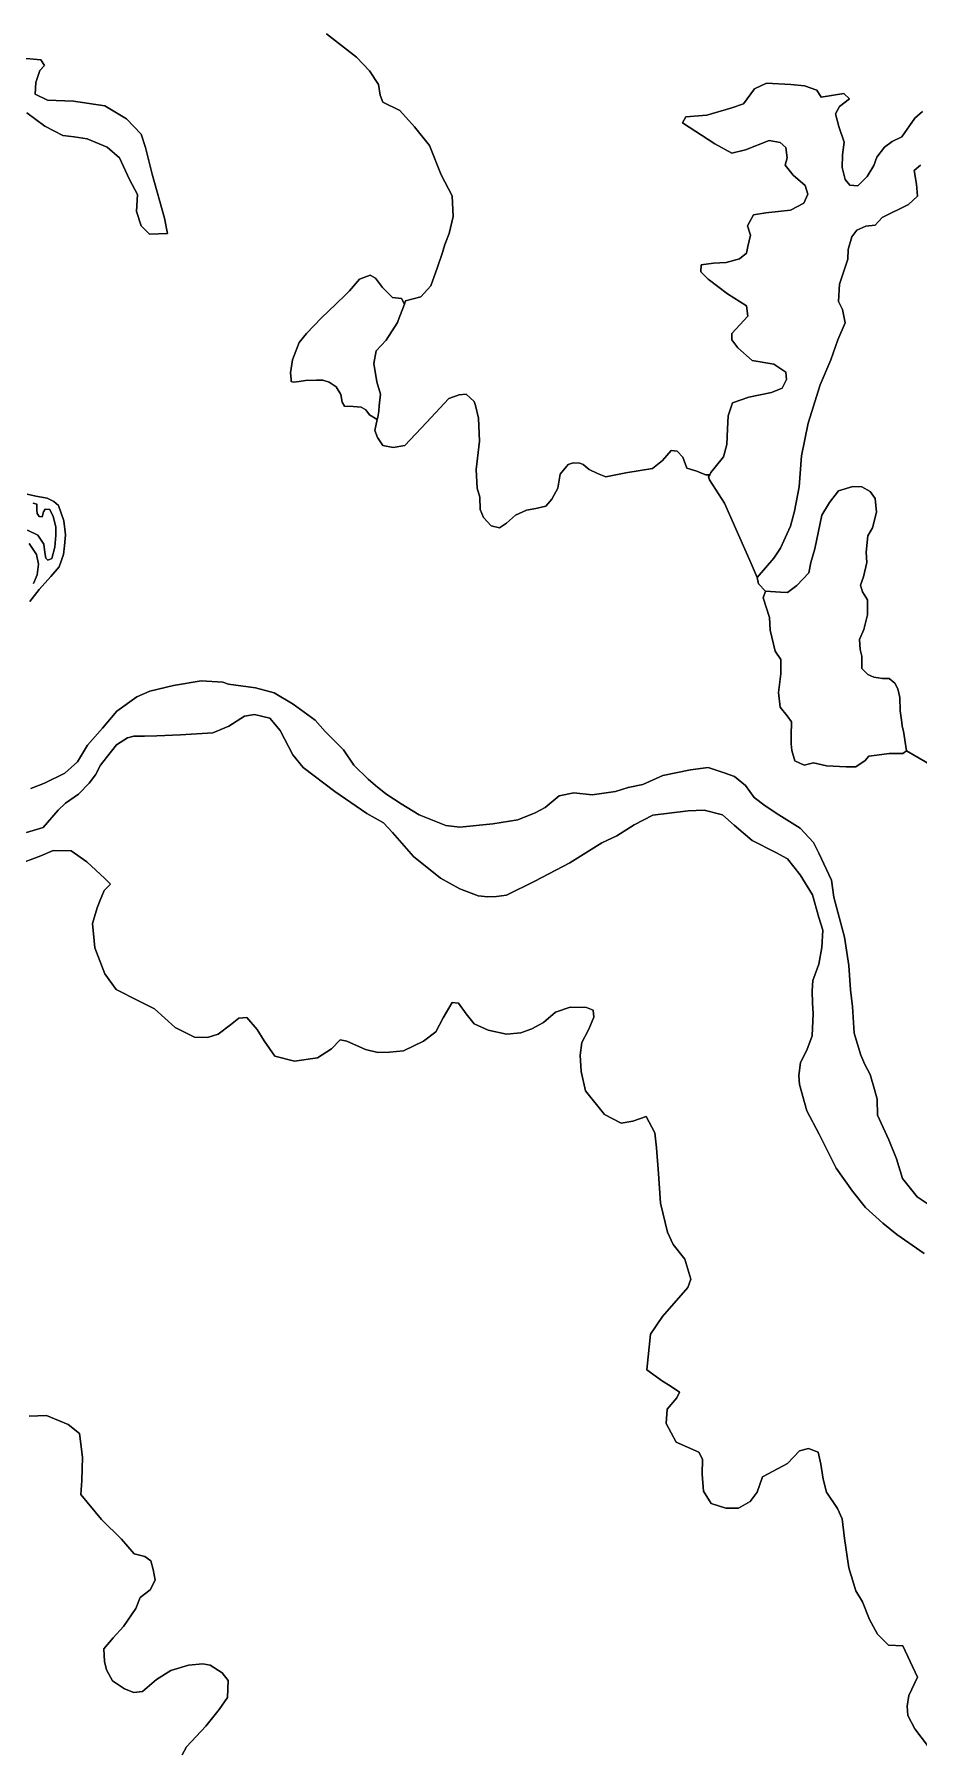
# Model space of a CAD drawing. Header units: inches. Extents: x 288635 to 1232953, y 676945 to 1655780.
# Drawn here: x 404203 to 419822, y 1217682 to 1248044 of the extents above; entities that cross this region are included whole.
import ezdxf

# ---------------------------------------------------------------- set-up
doc = ezdxf.new("R2010")
doc.units = ezdxf.units.IN
doc.header["$MEASUREMENT"] = 0

msp = doc.modelspace()

# ---------------------------------------------------------------- linework, layer by layer
at = {"color": 1}
for points in [[(409362.5513, 1248056.3514), (409895.1057, 1247642.5423), (410120.5312, 1247398.0668), (410282.4565, 1247159.9413), (410311.0315, 1246969.4409), (410355.4816, 1246845.6157), (410660.2822, 1246699.5654), (410920.6328, 1246413.8148), (411180.9833, 1246083.6141), (411390.5337, 1245562.9131), (411584.2091, 1245194.6124), (411603.2591, 1244829.4866), (411527.5547, 1244526.7904), (411455.4477, 1244333.4463), (411421.5087, 1244234.9724), (411409.4543, 1244193.9352), (411317.884, 1243916.1764), (411266.8143, 1243770.6926), (411205.4308, 1243603.4756), (411031.8638, 1243406.6252), (410758.8133, 1243336.775), (410738.3323, 1243282.0572), (410690.339, 1243379.4259), (410531.5886, 1243395.301), (410354.3175, 1243575.218), (410229.963, 1243736.6142), (410134.7129, 1243789.5309), (409944.2125, 1243723.385), (409770.2411, 1243517.1902), (409701.0892, 1243443.4281), (409525.7671, 1243282.1318), (409273.3034, 1243036.681), (409010.2314, 1242760.2997), (408877.9395, 1242604.1952), (408761.5226, 1242297.2779), (408727.1267, 1242067.09), (408736.8378, 1241954.4411), (408740.3559, 1241913.6313), (408782.6893, 1241900.4022), (408880.5853, 1241913.6313), (408991.7106, 1241929.5064), (409184.8568, 1241934.7981), (409301.2737, 1241937.4439), (409409.7531, 1241900.4022), (409534.1075, 1241818.3812), (409616.1285, 1241683.4434), (409642.5869, 1241551.1515), (409679.6286, 1241477.068), (409833.0872, 1241474.4221), (409978.6084, 1241458.5471), (410057.9835, 1241410.922), (410121.4837, 1241323.6093), (410259.8915, 1241243.817), (410215.7813, 1241050.6646), (410266.5814, 1240923.6644), (410358.0216, 1240786.5041), (410540.902, 1240750.944), (410749.1824, 1240786.5041), (411130.1832, 1241187.8249), (411526.424, 1241614.5458), (411709.3043, 1241675.5059), (411831.2246, 1241690.7459), (411971.4714, 1241557.8171), (411993.6791, 1241492.308), (412049.5592, 1241268.7876), (412064.7992, 1240857.3067), (412008.9191, 1240359.4657), (412024.1591, 1240029.2651), (412069.8792, 1239871.7848), (412074.9592, 1239653.3443), (412135.9194, 1239511.104), (412273.0796, 1239363.7837), (412420.3999, 1239328.2237), (412542.3202, 1239414.5839), (412699.8005, 1239551.7441), (412897.9209, 1239643.1843), (413060.4812, 1239673.6644), (413238.2816, 1239714.3045), (413344.9618, 1239836.2247), (413446.562, 1240029.2651), (413492.2821, 1240278.1856), (413634.5224, 1240445.8259), (413720.8825, 1240476.306), (413837.7228, 1240471.226), (413898.6829, 1240445.8259), (414005.3631, 1240359.4657), (414147.6034, 1240288.3456), (414300.0037, 1240227.3855), (414650.5244, 1240298.5056), (415122.9653, 1240379.7858), (415300.7657, 1240516.9461), (415453.166, 1240694.7464), (415554.7662, 1240684.5864), (415656.3664, 1240577.9062), (415726.8339, 1240380.6289), (415906.2947, 1240331.9181), (415987.6254, 1240293.6373), (416063.8255, 1240263.1572), (416132.2297, 1240265.266), (416111.9445, 1240227.7383), (416130.9946, 1240176.9382), (416390.5436, 1239765.9484), (416863.9861, 1238698.9521), (416972.4872, 1238454.4234), (416996.2014, 1238341.781), (417114.9467, 1238212.2407), (417074.3066, 1238095.4005), (417186.0668, 1237744.8798), (417201.3068, 1237521.3593), (417287.667, 1237150.5186), (417389.2672, 1237003.1983), (417389.2672, 1236749.1978), (417348.6271, 1236418.9971), (417379.1072, 1236159.9166), (417501.0274, 1236007.5163), (417577.2276, 1235905.9161), (417572.1476, 1235662.0756), (417572.1476, 1235514.7553), (417582.3076, 1235397.9151), (417638.1877, 1235215.0347), (417800.748, 1235138.8345), (417963.3084, 1235179.4746), (418196.9888, 1235128.6745), (418542.4295, 1235108.3545), (418715.1499, 1235108.3545), (418877.7102, 1235220.1147), (418943.7503, 1235296.3149), (419085.9906, 1235316.6349), (419304.4311, 1235342.035), (419543.1915, 1235342.035), (419609.2317, 1235392.8351), (420057.0663, 1235131.0558)], [(419891.1722, 1246684.2865), (419757.822, 1246563.6363), (419526.0465, 1246233.4356), (419357.7712, 1246154.0605), (419218.0709, 1246052.4603), (419085.9906, 1245874.6599), (419030.1105, 1245727.3396), (418913.2703, 1245534.2992), (418750.7099, 1245371.7389), (418608.4697, 1245381.8989), (418522.1095, 1245478.4191), (418471.3094, 1245691.7795), (418476.3894, 1245915.3), (418506.8695, 1246138.8204), (418415.4293, 1246418.221), (418354.4692, 1246641.7414), (418425.5893, 1246768.7417), (418603.3897, 1246905.902), (418501.7894, 1246997.3422), (418100.4686, 1246936.382), (418024.2685, 1247058.3023), (417805.8281, 1247134.5024), (417567.0676, 1247159.9025), (417135.2667, 1247185.3025), (416921.9063, 1247083.7023), (416728.8659, 1246819.5418), (416520.5855, 1246748.4217), (416078.6246, 1246616.3414), (415707.7839, 1246590.9413), (415653.4963, 1246484.6302), (416220.8649, 1246108.3404), (416525.6655, 1245945.7801), (416764.426, 1246006.7402), (417180.9868, 1246169.3005), (417379.1072, 1246133.7404), (417475.6274, 1246047.3803), (417501.0274, 1245864.4999), (417465.4674, 1245732.4196), (417607.7077, 1245559.6993), (417815.9881, 1245376.8189), (417866.7882, 1245224.4186), (417795.668, 1245061.8583), (417561.9876, 1244939.938), (417123.8367, 1244895.488), (416907.9363, 1244857.3879), (416799.986, 1244660.5375), (416850.7861, 1244495.4372), (416806.3361, 1244298.5868), (416780.936, 1244177.9365), (416660.2858, 1244082.6863), (416425.3353, 1244012.8362), (416196.7348, 1244006.4862), (415980.8344, 1243974.7361), (415974.4844, 1243847.7359), (416107.8347, 1243720.7356), (416444.3853, 1243460.3851), (416780.936, 1243250.8347), (416806.3361, 1243066.6843), (416520.5855, 1242761.8837), (416520.5855, 1242647.5835), (416628.5357, 1242507.8832), (416882.5362, 1242285.6327), (417263.537, 1242222.1326), (417479.4374, 1242076.0823), (417485.7874, 1241949.0821), (417409.5873, 1241796.6818), (417225.4369, 1241720.4816), (416825.3861, 1241637.9314), (416533.2855, 1241536.3312), (416457.0854, 1241307.7308), (416444.3853, 1241079.1303), (416431.6853, 1240799.7298), (416374.5352, 1240583.8293), (416231.3088, 1240403.2015), (416154.2779, 1240306.0551), (416132.2297, 1240265.266), (416063.8255, 1240263.1572), (415987.6254, 1240293.6373), (415906.2947, 1240331.9181), (415726.8339, 1240380.6289), (415656.3664, 1240577.9062), (415554.7662, 1240684.5864), (415453.166, 1240694.7464), (415300.7657, 1240516.9461), (415122.9653, 1240379.7858), (414650.5244, 1240298.5056), (414300.0037, 1240227.3855), (414147.6034, 1240288.3456), (414005.3631, 1240359.4657), (413898.6829, 1240445.8259), (413837.7228, 1240471.226), (413720.8825, 1240476.306), (413634.5224, 1240445.8259), (413492.2821, 1240278.1856), (413446.562, 1240029.2651), (413344.9618, 1239836.2247), (413238.2816, 1239714.3045), (413060.4812, 1239673.6644), (412897.9209, 1239643.1843), (412699.8005, 1239551.7441), (412542.3202, 1239414.5839), (412420.3999, 1239328.2237), (412273.0796, 1239363.7837), (412135.9194, 1239511.104), (412074.9592, 1239653.3443), (412069.8792, 1239871.7848), (412024.1591, 1240029.2651), (412008.9191, 1240359.4657), (412064.7992, 1240857.3067), (412049.5592, 1241268.7876), (411993.6791, 1241492.308), (411971.4714, 1241557.8171), (411831.2246, 1241690.7459), (411709.3043, 1241675.5059), (411526.424, 1241614.5458), (411130.1832, 1241187.8249), (410749.1824, 1240786.5041), (410540.902, 1240750.944), (410358.0216, 1240786.5041), (410266.5814, 1240923.6644), (410215.7813, 1241050.6646), (410259.8915, 1241243.817), (410269.0528, 1241283.9332), (410286.9015, 1241391.0253), (410296.2927, 1241483.3724), (410317.3816, 1241690.7459), (410251.3414, 1241909.1863), (410200.5413, 1242229.227), (410241.1814, 1242452.7474), (410418.9818, 1242645.7878), (410616.9963, 1242957.8909), (410628.8007, 1242989.4281), (410738.3323, 1243282.0572), (410758.8133, 1243336.775), (411031.8638, 1243406.6252), (411205.4308, 1243603.4756), (411266.8143, 1243770.6926), (411317.884, 1243916.1764), (411409.4543, 1244193.9352), (411421.5087, 1244234.9724), (411455.4477, 1244333.4463), (411527.5547, 1244526.7904), (411603.2591, 1244829.4866), (411584.2091, 1245194.6124), (411390.5337, 1245562.9131), (411180.9833, 1246083.6141), (410920.6328, 1246413.8148), (410660.2822, 1246699.5654), (410355.4816, 1246845.6157), (410311.0315, 1246969.4409), (410282.4565, 1247159.9413), (410120.5312, 1247398.0668), (409895.1057, 1247642.5423), (409362.5513, 1248056.3514)], [(403859.6206, 1247634.5365), (404316.8215, 1247596.4364), (404380.3216, 1247494.8362), (404297.7715, 1247405.936), (404227.9213, 1247196.3856), (404215.2213, 1246986.8352), (404437.4718, 1246885.235), (404894.6727, 1246866.185), (405447.1238, 1246783.6348), (405828.1245, 1246555.0343), (406088.4751, 1246281.9838), (406164.6752, 1246047.0333), (406285.3254, 1245577.1324), (406501.2259, 1244796.0808), (406552.026, 1244529.3803), (406234.5253, 1244516.6803), (406088.4751, 1244662.7306), (406005.9249, 1244916.7311), (406024.9749, 1245215.1817), (405885.2746, 1245481.8822), (405707.4743, 1245862.883), (405491.5739, 1246053.3833), (405135.9731, 1246199.4336), (404907.3727, 1246237.5337), (404704.1723, 1246256.5837), (404386.6717, 1246421.6841), (404069.171, 1246656.6345)], [(404069.171, 1246656.6345), (404386.6717, 1246421.6841), (404704.1723, 1246256.5837), (404907.3727, 1246237.5337), (405135.9731, 1246199.4336), (405491.5739, 1246053.3833), (405707.4743, 1245862.883), (405885.2746, 1245481.8822), (406024.9749, 1245215.1817), (406005.9249, 1244916.7311), (406088.4751, 1244662.7306), (406234.5253, 1244516.6803), (406552.026, 1244529.3803), (406501.2259, 1244796.0808), (406285.3254, 1245577.1324), (406164.6752, 1246047.0333), (406088.4751, 1246281.9838), (405828.1245, 1246555.0343), (405447.1238, 1246783.6348), (404894.6727, 1246866.185), (404437.4718, 1246885.235), (404215.2213, 1246986.8352), (404227.9213, 1247196.3856), (404297.7715, 1247405.936), (404380.3216, 1247494.8362), (404316.8215, 1247596.4364), (403859.6206, 1247634.5365)], [(419854.3422, 1245733.0546), (419742.5819, 1245641.6144), (419783.222, 1245397.774), (419803.5421, 1245184.4135), (419640.9817, 1245042.1732), (419178.7008, 1244808.4928), (419056.7806, 1244676.4125), (418889.1402, 1244656.0925), (418731.6599, 1244584.9723), (418645.2997, 1244468.1321), (418579.2596, 1244244.6116), (418569.0996, 1244071.8913), (418421.7793, 1243629.9304), (418406.5393, 1243325.1298), (418477.6594, 1243182.8895), (418523.3795, 1242949.2091), (418396.3792, 1242649.4885), (418274.459, 1242293.8877), (418081.4186, 1241857.0069), (417873.1382, 1241176.2855), (417756.298, 1240602.2444), (417710.5779, 1240053.6033), (417629.2977, 1239621.8024), (417561.4495, 1239358.0278), (417382.2822, 1238971.7022), (417267.4503, 1238795.0377), (416972.4872, 1238454.4234), (416863.9861, 1238698.9521), (416390.5436, 1239765.9484), (416130.9946, 1240176.9382), (416111.9445, 1240227.7383), (416132.2297, 1240265.266), (416154.2779, 1240306.0551), (416231.3088, 1240403.2015), (416374.5352, 1240583.8293), (416431.6853, 1240799.7298), (416444.3853, 1241079.1303), (416457.0854, 1241307.7308), (416533.2855, 1241536.3312), (416825.3861, 1241637.9314), (417225.4369, 1241720.4816), (417409.5873, 1241796.6818), (417485.7874, 1241949.0821), (417479.4374, 1242076.0823), (417263.537, 1242222.1326), (416882.5362, 1242285.6327), (416628.5357, 1242507.8832), (416520.5855, 1242647.5835), (416520.5855, 1242761.8837), (416806.3361, 1243066.6843), (416780.936, 1243250.8347), (416444.3853, 1243460.3851), (416107.8347, 1243720.7356), (415974.4844, 1243847.7359), (415980.8344, 1243974.7361), (416196.7348, 1244006.4862), (416425.3353, 1244012.8362), (416660.2858, 1244082.6863), (416780.936, 1244177.9365), (416806.3361, 1244298.5868), (416850.7861, 1244495.4372), (416799.986, 1244660.5375), (416907.9363, 1244857.3879), (417123.8367, 1244895.488), (417561.9876, 1244939.938), (417795.668, 1245061.8583), (417866.7882, 1245224.4186), (417815.9881, 1245376.8189), (417607.7077, 1245559.6993), (417465.4674, 1245732.4196), (417501.0274, 1245864.4999), (417475.6274, 1246047.3803), (417379.1072, 1246133.7404), (417180.9868, 1246169.3005), (416764.426, 1246006.7402), (416525.6655, 1245945.7801), (416220.8649, 1246108.3404), (415653.4963, 1246484.6302), (415707.7839, 1246590.9413), (416078.6246, 1246616.3414), (416520.5855, 1246748.4217), (416728.8659, 1246819.5418), (416921.9063, 1247083.7023), (417135.2667, 1247185.3025), (417567.0676, 1247159.9025), (417805.8281, 1247134.5024), (418024.2685, 1247058.3023), (418100.4686, 1246936.382), (418501.7894, 1246997.3422), (418603.3897, 1246905.902), (418425.5893, 1246768.7417), (418354.4692, 1246641.7414), (418415.4293, 1246418.221), (418506.8695, 1246138.8204), (418476.3894, 1245915.3), (418471.3094, 1245691.7795), (418522.1095, 1245478.4191), (418608.4697, 1245381.8989), (418750.7099, 1245371.7389), (418913.2703, 1245534.2992), (419030.1105, 1245727.3396), (419085.9906, 1245874.6599), (419218.0709, 1246052.4603), (419357.7712, 1246154.0605), (419526.0465, 1246233.4356), (419757.822, 1246563.6363), (419891.1722, 1246684.2865)], [(420057.0663, 1235131.0558), (419609.2317, 1235392.8351), (419555.1125, 1235738.4156), (419531.4187, 1235827.4396), (419523.5495, 1235893.0168), (419497.0408, 1236096.2499), (419492.3914, 1236332.6369), (419456.8314, 1236485.0372), (419400.9512, 1236586.6374), (419304.4311, 1236667.9176), (419182.5108, 1236667.9176), (419030.1105, 1236693.3177), (418923.4303, 1236739.0377), (418816.7501, 1236845.718), (418821.8301, 1237064.1584), (418791.35, 1237180.9986), (418776.11, 1237358.799), (418852.3101, 1237536.5993), (418918.3503, 1237790.5999), (418918.3503, 1238059.8404), (418831.9901, 1238197.0007), (418796.43, 1238318.9209), (418847.2301, 1238466.2412), (418908.1903, 1238720.2417), (418898.0302, 1238898.0421), (418922.2381, 1239190.3161), (419005.9026, 1239327.7649), (419077.3403, 1239605.578), (419052.5182, 1239847.7816), (418967.8026, 1239970.0687), (418821.7523, 1240052.6189), (418663.002, 1240058.9689), (418409.0014, 1239982.7687), (418250.2511, 1239779.5683), (418110.5508, 1239550.9679), (417989.9006, 1238960.4167), (417920.0505, 1238719.1162), (417883.7471, 1238533.0611), (417673.7478, 1238308.7609), (417506.1075, 1238186.8406), (417379.9689, 1238195.0314), (417114.9467, 1238212.2407), (416996.2014, 1238341.781), (416972.4872, 1238454.4234), (417267.4503, 1238795.0377), (417382.2822, 1238971.7022), (417561.4495, 1239358.0278), (417629.2977, 1239621.8024), (417710.5779, 1240053.6033), (417756.298, 1240602.2444), (417873.1382, 1241176.2855), (418081.4186, 1241857.0069), (418274.459, 1242293.8877), (418396.3792, 1242649.4885), (418523.3795, 1242949.2091), (418477.6594, 1243182.8895), (418406.5393, 1243325.1298), (418421.7793, 1243629.9304), (418569.0996, 1244071.8913), (418579.2596, 1244244.6116), (418645.2997, 1244468.1321), (418731.6599, 1244584.9723), (418889.1402, 1244656.0925), (419056.7806, 1244676.4125), (419178.7008, 1244808.4928), (419640.9817, 1245042.1732), (419803.5421, 1245184.4135), (419783.222, 1245397.774), (419742.5819, 1245641.6144), (419854.3422, 1245733.0546)], [(404073.5629, 1239925.6125), (404228.0799, 1239887.5124), (404429.1636, 1239855.7623), (404549.8139, 1239794.3789), (404628.1307, 1239724.5287), (404721.2642, 1239451.4782), (404753.0143, 1239205.9444), (404738.1976, 1239011.2106), (404714.9142, 1238858.8103), (404644.0057, 1238641.8516), (404491.6054, 1238467.2262), (404288.405, 1238241.8008), (404123.3047, 1238029.0753)], [(404123.3047, 1238029.0753), (404288.405, 1238241.8008), (404491.6054, 1238467.2262), (404644.0057, 1238641.8516), (404714.9142, 1238858.8103), (404738.1976, 1239011.2106), (404753.0143, 1239205.9444), (404721.2642, 1239451.4782), (404628.1307, 1239724.5287), (404549.8139, 1239794.3789), (404429.1636, 1239855.7623), (404228.0799, 1239887.5124), (404073.5629, 1239925.6125)], [(404079.9129, 1239288.4945), (404261.9466, 1239197.4777), (404372.0135, 1239038.7274), (404388.9469, 1238892.6771), (404405.8803, 1238795.3102), (404441.8637, 1238761.4435), (404511.7138, 1238786.8435), (404564.6306, 1238985.8106), (404583.6806, 1239201.711), (404583.6806, 1239349.878), (404534.9972, 1239531.9117), (404473.6137, 1239650.4452), (404395.2969, 1239658.9119), (404365.6635, 1239610.2285), (404342.3801, 1239523.445), (404287.3467, 1239529.795), (404255.5966, 1239584.8284), (404245.0133, 1239646.2119), (404245.0133, 1239745.6954), (404181.5131, 1239762.6288)], [(404181.5131, 1239762.6288), (404245.0133, 1239745.6954), (404245.0133, 1239646.2119), (404255.5966, 1239584.8284), (404287.3467, 1239529.795), (404342.3801, 1239523.445), (404365.6635, 1239610.2285), (404395.2969, 1239658.9119), (404473.6137, 1239650.4452), (404534.9972, 1239531.9117), (404583.6806, 1239349.878), (404583.6806, 1239201.711), (404564.6306, 1238985.8106), (404511.7138, 1238786.8435), (404441.8637, 1238761.4435), (404405.8803, 1238795.3102), (404388.9469, 1238892.6771), (404372.0135, 1239038.7274), (404261.9466, 1239197.4777), (404079.9129, 1239288.4945)], [(404189.9798, 1238346.576), (404253.4799, 1238502.1513), (404275.705, 1238686.3016), (404242.8966, 1238856.6937), (404109.5463, 1239053.544)], [(404109.5463, 1239053.544), (404242.8966, 1238856.6937), (404275.705, 1238686.3016), (404253.4799, 1238502.1513), (404189.9798, 1238346.576)], [(404140.5908, 1234724.9521), (404381.8913, 1234822.3189), (404741.7254, 1234995.8859), (404966.0925, 1235194.853), (405139.6595, 1235491.1869), (405406.36, 1235791.7542), (405660.3605, 1236092.3215), (406011.7279, 1236342.0886), (406240.3284, 1236443.6888), (406663.6625, 1236545.289), (407150.4969, 1236625.7225), (407531.4976, 1236605.4025), (407633.0978, 1236569.8424), (408110.6188, 1236503.8023), (408440.8194, 1236417.4421), (408776.1001, 1236214.2417), (409162.1809, 1235934.8411), (409339.9812, 1235731.6407), (409665.1019, 1235406.5201), (409847.9822, 1235137.2795), (410101.9828, 1234893.4391), (410228.983, 1234776.5988), (410411.8634, 1234634.3585), (410681.1039, 1234456.5582), (411001.1446, 1234263.5178), (411473.5855, 1234070.4774), (411717.426, 1234045.0774), (412301.6272, 1234100.9575), (412743.588, 1234172.0776), (413048.3886, 1234293.9979), (413226.189, 1234390.5181), (413475.1095, 1234593.7185), (413734.19, 1234649.5986), (414054.2307, 1234614.0385), (414465.7115, 1234674.9986), (414694.3119, 1234741.0388), (414953.3925, 1234796.9189), (415303.9132, 1234954.3992), (415791.5941, 1235055.9994), (416106.5548, 1235096.6395), (416385.9553, 1235000.1193), (416568.8357, 1234939.1592), (416761.8761, 1234781.6788), (416919.3564, 1234568.3184), (417112.3968, 1234420.9981), (417351.1573, 1234263.5178), (417727.078, 1234024.7573), (417965.8385, 1233770.7568), (418062.3587, 1233582.7964), (418280.7991, 1233105.2755), (418326.5192, 1232805.5549), (418514.4796, 1232099.4335), (418590.6797, 1231601.5925), (418616.0798, 1231169.7916), (418651.6399, 1230875.151), (418682.1199, 1230402.7101), (418798.9601, 1230016.6293), (418870.0803, 1229848.989), (418966.6005, 1229676.2686), (419042.8006, 1229412.1081), (419088.5207, 1229239.3878), (419098.6807, 1228954.9072), (419296.8011, 1228523.1063), (419433.9614, 1228187.8257), (419535.5616, 1227837.3049), (419794.6421, 1227517.2643), (420079.1227, 1227324.2239)], [(420079.1227, 1227324.2239), (419794.6421, 1227517.2643), (419535.5616, 1227837.3049), (419433.9614, 1228187.8257), (419296.8011, 1228523.1063), (419098.6807, 1228954.9072), (419088.5207, 1229239.3878), (419042.8006, 1229412.1081), (418966.6005, 1229676.2686), (418870.0803, 1229848.989), (418798.9601, 1230016.6293), (418682.1199, 1230402.7101), (418651.6399, 1230875.151), (418616.0798, 1231169.7916), (418590.6797, 1231601.5925), (418514.4796, 1232099.4335), (418326.5192, 1232805.5549), (418280.7991, 1233105.2755), (418062.3587, 1233582.7964), (417965.8385, 1233770.7568), (417727.078, 1234024.7573), (417351.1573, 1234263.5178), (417112.3968, 1234420.9981), (416919.3564, 1234568.3184), (416761.8761, 1234781.6788), (416568.8357, 1234939.1592), (416385.9553, 1235000.1193), (416106.5548, 1235096.6395), (415791.5941, 1235055.9994), (415303.9132, 1234954.3992), (414953.3925, 1234796.9189), (414694.3119, 1234741.0388), (414465.7115, 1234674.9986), (414054.2307, 1234614.0385), (413734.19, 1234649.5986), (413475.1095, 1234593.7185), (413226.189, 1234390.5181), (413048.3886, 1234293.9979), (412743.588, 1234172.0776), (412301.6272, 1234100.9575), (411717.426, 1234045.0774), (411473.5855, 1234070.4774), (411001.1446, 1234263.5178), (410681.1039, 1234456.5582), (410411.8634, 1234634.3585), (410228.983, 1234776.5988), (410101.9828, 1234893.4391), (409847.9822, 1235137.2795), (409665.1019, 1235406.5201), (409339.9812, 1235731.6407), (409162.1809, 1235934.8411), (408776.1001, 1236214.2417), (408440.8194, 1236417.4421), (408110.6188, 1236503.8023), (407633.0978, 1236569.8424), (407531.4976, 1236605.4025), (407150.4969, 1236625.7225), (406663.6625, 1236545.289), (406240.3284, 1236443.6888), (406011.7279, 1236342.0886), (405660.3605, 1236092.3215), (405406.36, 1235791.7542), (405139.6595, 1235491.1869), (404966.0925, 1235194.853), (404741.7254, 1234995.8859), (404381.8913, 1234822.3189), (404140.5908, 1234724.9521)], [(419921.6424, 1226511.4223), (419439.0414, 1226851.783), (419190.1209, 1227049.9034), (418885.3203, 1227324.2239), (418656.7199, 1227613.7845), (418367.1593, 1228020.1853), (418067.4387, 1228619.6265), (417848.9982, 1229031.1073), (417716.918, 1229498.4683), (417706.758, 1229655.9486), (417737.238, 1229889.6291), (417848.9982, 1230102.9895), (417940.4384, 1230356.99), (417960.7585, 1230753.2308), (417945.5184, 1230936.1111), (417940.4384, 1231154.5516), (417955.6785, 1231332.3519), (418057.2787, 1231621.9125), (418113.1588, 1231916.5531), (418128.3988, 1232221.3537), (418057.2787, 1232449.9542), (417945.5184, 1232846.195), (417732.158, 1233201.7957), (417503.5576, 1233486.2762), (417300.3572, 1233598.0365), (416883.7963, 1233806.3169), (416563.7557, 1234080.6374), (416360.5553, 1234258.4378), (416035.4346, 1234344.798), (415750.9541, 1234329.5579), (415126.1128, 1234253.3578), (414795.9121, 1234085.7174), (414491.1115, 1233887.5971), (414226.951, 1233765.6768), (413663.0699, 1233415.1561), (413043.3086, 1233090.0355), (412540.3876, 1232841.115), (412367.6673, 1232820.7949), (412210.187, 1232810.6349), (412042.5466, 1232830.9549), (411717.426, 1232952.8752), (411377.0653, 1233140.8356), (410899.5443, 1233526.9163), (410528.7036, 1233948.5572), (410371.2233, 1234121.2775), (410076.5827, 1234283.8378), (409512.7016, 1234674.9986), (408953.9005, 1235096.6395), (408771.0201, 1235320.1599), (408547.4996, 1235751.9608), (408364.6193, 1235965.3212), (408090.2987, 1236031.3613), (407912.4984, 1236000.8813), (407637.3312, 1235825.6209), (407353.6973, 1235711.3207), (406786.4295, 1235673.2206), (406367.3286, 1235656.2873), (406147.1948, 1235652.0539), (405960.9278, 1235647.8206), (405850.8609, 1235618.1872), (405656.1272, 1235499.6536), (405478.3268, 1235271.0532), (405372.4933, 1235139.8196), (405283.5931, 1234966.2525), (405173.5262, 1234822.3189), (404983.0258, 1234627.5852), (404754.4254, 1234466.7182), (404622.0749, 1234343.3406), (404360.7246, 1234034.9173), (404064.3907, 1233950.2505)], [(404064.3907, 1233950.2505), (404360.7246, 1234034.9173), (404622.0749, 1234343.3406), (404754.4254, 1234466.7182), (404983.0258, 1234627.5852), (405173.5262, 1234822.3189), (405283.5931, 1234966.2525), (405372.4933, 1235139.8196), (405478.3268, 1235271.0532), (405656.1272, 1235499.6536), (405850.8609, 1235618.1872), (405960.9278, 1235647.8206), (406147.1948, 1235652.0539), (406367.3286, 1235656.2873), (406786.4295, 1235673.2206), (407353.6973, 1235711.3207), (407637.3312, 1235825.6209), (407912.4984, 1236000.8813), (408090.2987, 1236031.3613), (408364.6193, 1235965.3212), (408547.4996, 1235751.9608), (408771.0201, 1235320.1599), (408953.9005, 1235096.6395), (409512.7016, 1234674.9986), (410076.5827, 1234283.8378), (410371.2233, 1234121.2775), (410528.7036, 1233948.5572), (410899.5443, 1233526.9163), (411377.0653, 1233140.8356), (411717.426, 1232952.8752), (412042.5466, 1232830.9549), (412210.187, 1232810.6349), (412367.6673, 1232820.7949), (412540.3876, 1232841.115), (413043.3086, 1233090.0355), (413663.0699, 1233415.1561), (414226.951, 1233765.6768), (414491.1115, 1233887.5971), (414795.9121, 1234085.7174), (415126.1128, 1234253.3578), (415750.9541, 1234329.5579), (416035.4346, 1234344.798), (416360.5553, 1234258.4378), (416563.7557, 1234080.6374), (416883.7963, 1233806.3169), (417300.3572, 1233598.0365), (417503.5576, 1233486.2762), (417732.158, 1233201.7957), (417945.5184, 1232846.195), (418057.2787, 1232449.9542), (418128.3988, 1232221.3537), (418113.1588, 1231916.5531), (418057.2787, 1231621.9125), (417955.6785, 1231332.3519), (417940.4384, 1231154.5516), (417945.5184, 1230936.1111), (417960.7585, 1230753.2308), (417940.4384, 1230356.99), (417848.9982, 1230102.9895), (417737.238, 1229889.6291), (417706.758, 1229655.9486), (417716.918, 1229498.4683), (417848.9982, 1229031.1073), (418067.4387, 1228619.6265), (418367.1593, 1228020.1853), (418656.7199, 1227613.7845), (418885.3203, 1227324.2239), (419190.1209, 1227049.9034), (419439.0414, 1226851.783), (419921.6424, 1226511.4223)], [(403876.6383, 1233371.347), (404320.2416, 1233535.2543), (404537.0396, 1233631.6975), (404851.2804, 1233627.2348), (404854.5402, 1233625.3475), (405127.5908, 1233428.4971), (405445.0914, 1233136.3965), (405546.6916, 1233034.7963), (405438.7414, 1232926.8461), (405364.276, 1232752.2862), (405311.7411, 1232615.6954), (405229.191, 1232342.6449), (405273.6411, 1231910.844), (405445.0914, 1231453.6431), (405648.2918, 1231174.2426), (406041.9926, 1230977.3922), (406327.7432, 1230837.6919), (406689.6939, 1230507.4912), (407032.5946, 1230336.0409), (407261.195, 1230329.6909), (407451.6954, 1230386.841), (407667.5958, 1230551.9413), (407813.6461, 1230672.5916), (407953.3464, 1230678.9416), (408138.763, 1230470.8136), (408264.497, 1230272.5408), (408448.6474, 1229999.4902), (408797.8981, 1229910.59), (409204.2989, 1229967.7401), (409451.9494, 1230126.4905), (409604.3497, 1230285.2408), (409725, 1230266.1907), (410054.8676, 1230118.8419), (410272.6886, 1230062.9903), (410479.064, 1230070.9279), (410725.127, 1230094.7404), (411074.3777, 1230261.4282), (411296.6281, 1230428.1161), (411423.6284, 1230674.1791), (411582.3787, 1230944.0546), (411693.5039, 1230936.1171), (411828.4417, 1230745.6167), (411971.3169, 1230570.9914), (412217.3799, 1230459.8661), (412542.8181, 1230388.4285), (412796.8186, 1230412.241), (412987.319, 1230483.6787), (413193.6944, 1230594.8039), (413408.0073, 1230777.3668), (413669.9453, 1230864.6794), (413955.6959, 1230856.7419), (414074.7587, 1230809.1168), (414082.6962, 1230690.0541), (413995.3835, 1230475.7412), (413876.3208, 1230237.6157), (413844.5707, 1230015.3652), (413860.4457, 1229729.6147), (413939.8209, 1229388.3015), (414273.1966, 1228967.6131), (414566.8846, 1228816.8003), (414773.2601, 1228848.5504), (415011.3855, 1228935.8631), (415162.1983, 1228642.175), (415193.9484, 1228380.237), (415225.6985, 1227927.7986), (415265.386, 1227403.9225), (415384.4488, 1226887.984), (415487.6365, 1226673.6711), (415695.67, 1226415.6794), (415796.2119, 1226061.137), (415748.5868, 1225912.97), (415298.7942, 1225399.6774), (415087.1271, 1225087.4684), (415023.627, 1224457.7588), (415298.7942, 1224256.6751), (415431.164, 1224179.4594), (415598.9382, 1224065.7514), (415553.2181, 1223964.1511), (415380.4977, 1223766.0308), (415360.1777, 1223512.0302), (415537.978, 1223181.8296), (415939.2988, 1223004.0292), (416005.339, 1222882.109), (416000.259, 1222617.9485), (416020.579, 1222318.2279), (416157.7393, 1222099.7874), (416416.8198, 1222018.5073), (416640.3402, 1222013.4272), (416848.6207, 1222135.3475), (416970.5409, 1222297.9078), (417067.0611, 1222572.2284), (417341.3816, 1222714.4686), (417503.942, 1222805.9088), (417717.3024, 1223029.4293), (417874.7827, 1223070.0694), (418047.5031, 1223004.0292), (418093.2231, 1222790.6688), (418133.8632, 1222526.5083), (418194.8233, 1222297.9078), (418387.8637, 1222008.3472), (418469.1439, 1221825.4669), (418514.864, 1221480.0262), (418591.0641, 1220961.8651), (418712.9844, 1220555.4643), (418829.8246, 1220362.4239), (418951.7449, 1220047.4633), (419093.9851, 1219793.4628), (419292.1055, 1219595.3424), (419541.026, 1219585.1824), (419805.1866, 1219031.4613), (419647.7063, 1218706.3406), (419622.3062, 1218518.3803), (419632.4662, 1218355.8199), (419754.3865, 1218117.0595), (419998.227, 1217802.0988)], [(419998.227, 1217802.0988), (419754.3865, 1218117.0595), (419632.4662, 1218355.8199), (419622.3062, 1218518.3803), (419647.7063, 1218706.3406), (419805.1866, 1219031.4613), (419541.026, 1219585.1824), (419292.1055, 1219595.3424), (419093.9851, 1219793.4628), (418951.7449, 1220047.4633), (418829.8246, 1220362.4239), (418712.9844, 1220555.4643), (418591.0641, 1220961.8651), (418514.864, 1221480.0262), (418469.1439, 1221825.4669), (418387.8637, 1222008.3472), (418194.8233, 1222297.9078), (418133.8632, 1222526.5083), (418093.2231, 1222790.6688), (418047.5031, 1223004.0292), (417874.7827, 1223070.0694), (417717.3024, 1223029.4293), (417503.942, 1222805.9088), (417341.3816, 1222714.4686), (417067.0611, 1222572.2284), (416970.5409, 1222297.9078), (416848.6207, 1222135.3475), (416640.3402, 1222013.4272), (416416.8198, 1222018.5073), (416157.7393, 1222099.7874), (416020.579, 1222318.2279), (416000.259, 1222617.9485), (416005.339, 1222882.109), (415939.2988, 1223004.0292), (415537.978, 1223181.8296), (415360.1777, 1223512.0302), (415380.4977, 1223766.0308), (415553.2181, 1223964.1511), (415598.9382, 1224065.7514), (415431.164, 1224179.4594), (415298.7942, 1224256.6751), (415023.627, 1224457.7588), (415087.1271, 1225087.4684), (415298.7942, 1225399.6774), (415748.5868, 1225912.97), (415796.2119, 1226061.137), (415695.67, 1226415.6794), (415487.6365, 1226673.6711), (415384.4488, 1226887.984), (415265.386, 1227403.9225), (415225.6985, 1227927.7986), (415193.9484, 1228380.237), (415162.1983, 1228642.175), (415011.3855, 1228935.8631), (414773.2601, 1228848.5504), (414566.8846, 1228816.8003), (414273.1966, 1228967.6131), (413939.8209, 1229388.3015), (413860.4457, 1229729.6147), (413844.5707, 1230015.3652), (413876.3208, 1230237.6157), (413995.3835, 1230475.7412), (414082.6962, 1230690.0541), (414074.7587, 1230809.1168), (413955.6959, 1230856.7419), (413669.9453, 1230864.6794), (413408.0073, 1230777.3668), (413193.6944, 1230594.8039), (412987.319, 1230483.6787), (412796.8186, 1230412.241), (412542.8181, 1230388.4285), (412217.3799, 1230459.8661), (411971.3169, 1230570.9914), (411828.4417, 1230745.6167), (411693.5039, 1230936.1171), (411582.3787, 1230944.0546), (411423.6284, 1230674.1791), (411296.6281, 1230428.1161), (411074.3777, 1230261.4282), (410725.127, 1230094.7404), (410479.064, 1230070.9279), (410272.6886, 1230062.9903), (410054.8676, 1230118.8419), (409725, 1230266.1907), (409604.3497, 1230285.2408), (409451.9494, 1230126.4905), (409204.2989, 1229967.7401), (408797.8981, 1229910.59), (408448.6474, 1229999.4902), (408264.497, 1230272.5408), (408138.763, 1230470.8136), (407953.3464, 1230678.9416), (407813.6461, 1230672.5916), (407667.5958, 1230551.9413), (407451.6954, 1230386.841), (407261.195, 1230329.6909), (407032.5946, 1230336.0409), (406689.6939, 1230507.4912), (406327.7432, 1230837.6919), (406041.9926, 1230977.3922), (405648.2918, 1231174.2426), (405445.0914, 1231453.6431), (405273.6411, 1231910.844), (405229.191, 1232342.6449), (405311.7411, 1232615.6954), (405364.276, 1232752.2862), (405438.7414, 1232926.8461), (405546.6916, 1233034.7963), (405445.0914, 1233136.3965), (405127.5908, 1233428.4971), (404854.5402, 1233625.3475), (404851.2804, 1233627.2348), (404537.0396, 1233631.6975), (404320.2416, 1233535.2543), (403876.6383, 1233371.347)], [(406816.7474, 1217661.2178), (406892.9476, 1217803.4581), (407233.3083, 1218169.2188), (407466.9887, 1218458.7794), (407614.309, 1218672.1398), (407624.469, 1218971.8604), (407517.7888, 1219109.0207), (407309.5084, 1219246.181), (407177.4281, 1219266.501), (406923.4276, 1219246.181), (406613.547, 1219149.6608), (406359.5465, 1218992.1805), (406110.626, 1218778.82), (405958.2257, 1218763.58), (405795.6654, 1218824.5401), (405582.305, 1218966.7804), (405475.6247, 1219159.8208), (405440.0647, 1219307.1411), (405429.9047, 1219530.6616), (405597.545, 1219728.7819), (405780.4254, 1219926.9023), (405993.7858, 1220241.863), (406069.9859, 1220439.9834), (406247.7863, 1220572.0636), (406334.1465, 1220744.784), (406303.6664, 1220932.7444), (406263.0263, 1221085.1447), (406156.3461, 1221161.3448), (405963.3057, 1221207.0649), (405739.7853, 1221471.2254), (405389.2646, 1221816.6661), (405023.5038, 1222258.627), (405038.7439, 1222502.4675), (405053.9839, 1222919.0283), (404998.1038, 1223335.5892), (404799.9834, 1223493.0695), (404418.9826, 1223650.5498), (404114.182, 1223640.3898)], [(404114.182, 1223640.3898), (404418.9826, 1223650.5498), (404799.9834, 1223493.0695), (404998.1038, 1223335.5892), (405053.9839, 1222919.0283), (405038.7439, 1222502.4675), (405023.5038, 1222258.627), (405389.2646, 1221816.6661), (405739.7853, 1221471.2254), (405963.3057, 1221207.0649), (406156.3461, 1221161.3448), (406263.0263, 1221085.1447), (406303.6664, 1220932.7444), (406334.1465, 1220744.784), (406247.7863, 1220572.0636), (406069.9859, 1220439.9834), (405993.7858, 1220241.863), (405780.4254, 1219926.9023), (405597.545, 1219728.7819), (405429.9047, 1219530.6616), (405440.0647, 1219307.1411), (405475.6247, 1219159.8208), (405582.305, 1218966.7804), (405795.6654, 1218824.5401), (405958.2257, 1218763.58), (406110.626, 1218778.82), (406359.5465, 1218992.1805), (406613.547, 1219149.6608), (406923.4276, 1219246.181), (407177.4281, 1219266.501), (407309.5084, 1219246.181), (407517.7888, 1219109.0207), (407624.469, 1218971.8604), (407614.309, 1218672.1398), (407466.9887, 1218458.7794), (407233.3083, 1218169.2188), (406892.9476, 1217803.4581), (406816.7474, 1217661.2178)]]:
    msp.add_lwpolyline(points, dxfattribs=at)
for points in [[(410200.5413, 1242229.227), (410251.3414, 1241909.1863), (410317.3816, 1241690.7459), (410296.2927, 1241483.3724), (410286.9015, 1241391.0253), (410269.0528, 1241283.9332), (410259.8915, 1241243.817), (410121.4837, 1241323.6093), (410057.9835, 1241410.922), (409978.6084, 1241458.5471), (409833.0872, 1241474.4221), (409679.6286, 1241477.068), (409642.5869, 1241551.1515), (409616.1285, 1241683.4434), (409534.1075, 1241818.3812), (409409.7531, 1241900.4022), (409301.2737, 1241937.4439), (409184.8568, 1241934.7981), (408991.7106, 1241929.5064), (408880.5853, 1241913.6313), (408782.6893, 1241900.4022), (408740.3559, 1241913.6313), (408736.8378, 1241954.4411), (408727.1267, 1242067.09), (408761.5226, 1242297.2779), (408877.9395, 1242604.1952), (409010.2314, 1242760.2997), (409273.3034, 1243036.681), (409525.7671, 1243282.1318), (409701.0892, 1243443.4281), (409770.2411, 1243517.1902), (409944.2125, 1243723.385), (410134.7129, 1243789.5309), (410229.963, 1243736.6142), (410354.3175, 1243575.218), (410531.5886, 1243395.301), (410690.339, 1243379.4259), (410738.3323, 1243282.0572), (410628.8007, 1242989.4281), (410616.9963, 1242957.8909), (410418.9818, 1242645.7878), (410241.1814, 1242452.7474), (410200.5413, 1242229.227)], [(418831.9901, 1238197.0007), (418918.3503, 1238059.8404), (418918.3503, 1237790.5999), (418852.3101, 1237536.5993), (418776.11, 1237358.799), (418791.35, 1237180.9986), (418821.8301, 1237064.1584), (418816.7501, 1236845.718), (418923.4303, 1236739.0377), (419030.1105, 1236693.3177), (419182.5108, 1236667.9176), (419304.4311, 1236667.9176), (419400.9512, 1236586.6374), (419456.8314, 1236485.0372), (419492.3914, 1236332.6369), (419497.0408, 1236096.2499), (419523.5495, 1235893.0168), (419531.4187, 1235827.4396), (419555.1125, 1235738.4156), (419609.2317, 1235392.8351), (419543.1915, 1235342.035), (419304.4311, 1235342.035), (419085.9906, 1235316.6349), (418943.7503, 1235296.3149), (418877.7102, 1235220.1147), (418715.1499, 1235108.3545), (418542.4295, 1235108.3545), (418196.9888, 1235128.6745), (417963.3084, 1235179.4746), (417800.748, 1235138.8345), (417638.1877, 1235215.0347), (417582.3076, 1235397.9151), (417572.1476, 1235514.7553), (417572.1476, 1235662.0756), (417577.2276, 1235905.9161), (417501.0274, 1236007.5163), (417379.1072, 1236159.9166), (417348.6271, 1236418.9971), (417389.2672, 1236749.1978), (417389.2672, 1237003.1983), (417287.667, 1237150.5186), (417201.3068, 1237521.3593), (417186.0668, 1237744.8798), (417074.3066, 1238095.4005), (417114.9467, 1238212.2407), (417379.9689, 1238195.0314), (417506.1075, 1238186.8406), (417673.7478, 1238308.7609), (417883.7471, 1238533.0611), (417920.0505, 1238719.1162), (417989.9006, 1238960.4167), (418110.5508, 1239550.9679), (418250.2511, 1239779.5683), (418409.0014, 1239982.7687), (418663.002, 1240058.9689), (418821.7523, 1240052.6189), (418967.8026, 1239970.0687), (419052.5182, 1239847.7816), (419077.3403, 1239605.578), (419005.9026, 1239327.7649), (418922.2381, 1239190.3161), (418898.0302, 1238898.0421), (418908.1903, 1238720.2417), (418847.2301, 1238466.2412), (418796.43, 1238318.9209), (418831.9901, 1238197.0007)]]:
    msp.add_lwpolyline(points, close=True, dxfattribs=at)

doc.saveas('drawing.dxf')
